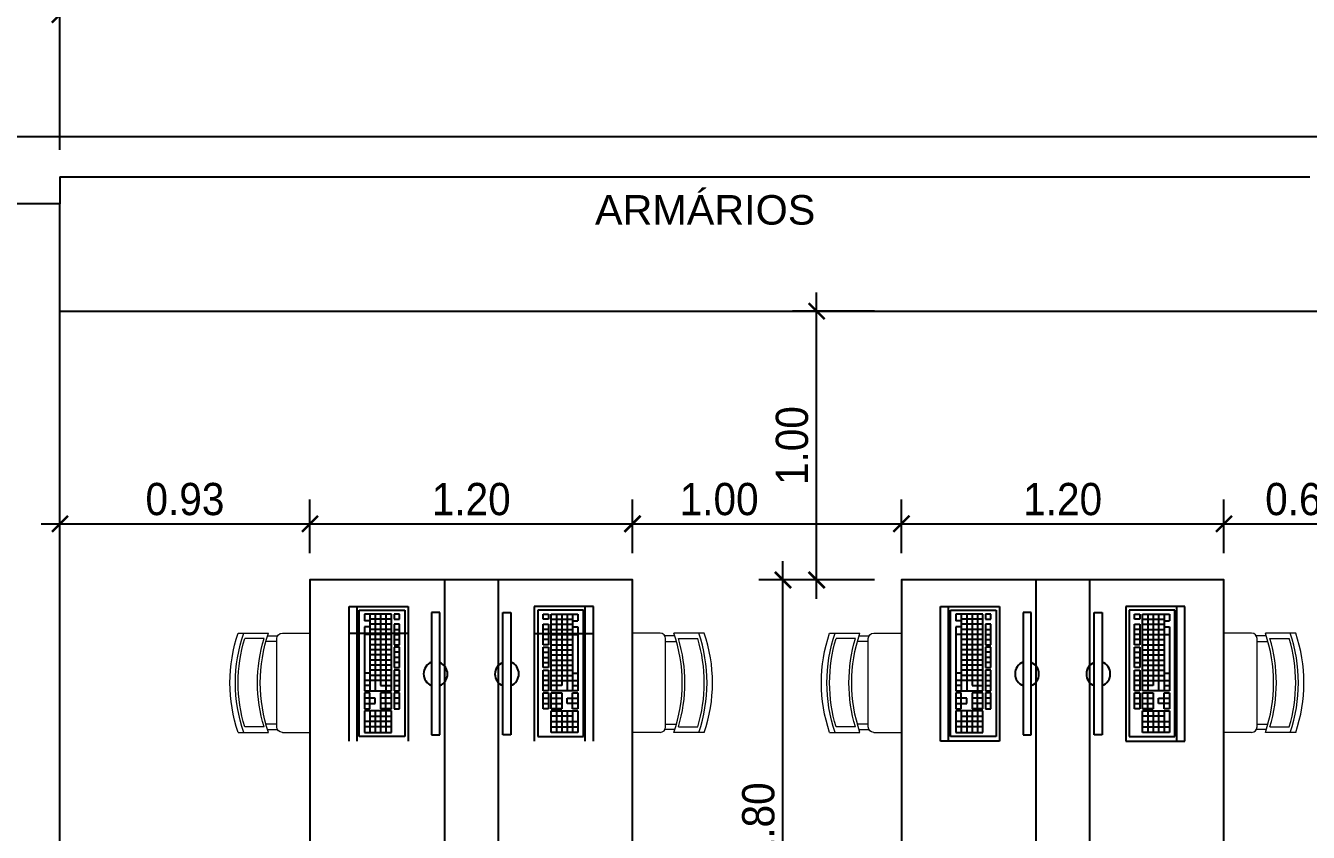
# Model space of a CAD drawing. Header units: millimetres. Extents: x 7034 to 7235, y -465 to -380.
# Drawn here: x 7116.972 to 7121.743, y -387.586 to -384.584 of the extents above; entities that cross this region are included whole.
import ezdxf

# ---------------------------------------------------------------- set-up
doc = ezdxf.new("R2010")
doc.units = ezdxf.units.MM
doc.header["$LTSCALE"] = 0.005
doc.linetypes.add('CONTINUO', pattern=[0])
doc.layers.get('0').update_dxf_attribs({"linetype": 'CONTINUO'})
doc.layers.get('DEFPOINTS').update_dxf_attribs({"linetype": 'CONTINUO', "lineweight": 15})
for name, color, linetype in [('- COTAS', 12, 'Continuous'), ('0-COTAS', 12, 'Continuous'), ('ARQ_ALVENARIA', 6, 'Continuous'), ('ARQ_TXT_AMBIENTE', 3, 'Continuous'), ('NN_PISO', 8, 'Continuous')]:
    doc.layers.add(name, color=color, linetype=linetype)
doc.layers.add('0-LAYOUT', color=250, linetype='Continuous', lineweight=25)
doc.styles.add('ARQ', font='arial.ttf', dxfattribs={"width": 0.9})
doc.styles.get("Standard").update_dxf_attribs({"font": 'arial.ttf'})
doc.dimstyles.new('1-50', dxfattribs={"dimtxt": 0.12, "dimasz": 0.06, "dimexe": 0.09, "dimexo": 0.1, "dimgap": 0.03, "dimtad": 1, "dimzin": 0, "dimdsep": 46, "dimtxsty": 'ARQ', "dimblk": 'ARCHTICK', "dimcen": 0, "dimdle": 0.07, "dimclrd": 1, "dimclre": 1, "dimclrt": 7, "dimadec": 0, "dimazin": 0, "dimtm": 1e-09, "dimtfac": 1, "dimtofl": 0, "dimtmove": 2, "dimatfit": 3, "dimldrblk": 'ARCHTICK', "dimfxl": 1, "dimtolj": 1, "dimtzin": 0, "dimlwd": -1, "dimlwe": -1, "dimarcsym": 0})

# ---------------------------------------------------------------- blocks, each defined once
blk = doc.blocks.new('vafres')
at = {"lineweight": 13, "ltscale": 0.2}
for p, q in [((2157.847, 914.6481), (2157.847, 914.5352)), ((2158.2163, 914.6481), (2158.2163, 914.5352)), ((2157.8675, 914.5521), (2157.8675, 914.6239)), ((2158.1958, 914.5521), (2158.1958, 914.6239)), ((2157.8573, 914.5386), (2157.8573, 914.5017)), ((2157.8778, 914.5044), (2157.8778, 914.5455)), ((2158.1856, 914.5044), (2158.1856, 914.5448)), ((2158.2061, 914.5386), (2158.2061, 914.5017)), ((2158.1958, 914.5044), (2157.8675, 914.5044)), ((2157.847, 914.4839), (2157.847, 914.3813)), ((2158.2163, 914.4839), (2158.2163, 914.3813))]:
    blk.add_line(p, q, dxfattribs=at)
for centre, radius, start, end in [((2158.0317, 914.1094), 0.5694, 71.0753, 108.9246), ((2158.0317, 914.0889), 0.5694, 71.0753, 108.9246), ((2158.0317, 914.0787), 0.5694, 73.2016, 106.7984), ((2158.0317, 914.0787), 0.5694, 73.2016, 106.7984), ((2158.0317, 913.9966), 0.5694, 71.0753, 108.9246), ((2158.0317, 914.0069), 0.5694, 73.2016, 106.7984), ((2157.8675, 914.4839), 0.0205, 90, 180), ((2158.1958, 914.4839), 0.0205, 360, 90)]:
    blk.add_arc(centre, radius, start, end, dxfattribs=at)
blk = doc.blocks.new('_ArchTick')
at = {"color": 0, "linetype": 'ByBlock', "const_width": 0.15}
blk.add_lwpolyline([(-0.5, -0.5), (0.5, 0.5)], dxfattribs=at)
blk = doc.blocks.new('*D9')
at = {"layer": '0-COTAS', "color": 1, "transparency": 16777216}
for p, q in [((7117.0993, -385.0469), (7117.0993, -384.4529)), ((7122.1793, -384.8969), (7122.1793, -384.4529)), ((7117.0293, -384.5429), (7122.2493, -384.5429))]:
    blk.add_line(p, q, dxfattribs=at)
at = {"layer": 'DEFPOINTS', "color": 0, "transparency": 16777216}
for p in [(7122.1793, -384.5429), (7122.1793, -384.9969), (7117.0993, -385.1469)]:
    blk.add_point(p, dxfattribs=at)
at = {"layer": '0-COTAS', "color": 1, "transparency": 16777216, "xscale": 0.06, "yscale": 0.06, "zscale": 0.06, "rotation": 180}
blk.add_blockref('_ArchTick', (7117.0993, -384.5429), dxfattribs=at)
at = {"layer": '0-COTAS', "color": 1, "transparency": 16777216, "xscale": 0.06, "yscale": 0.06, "zscale": 0.06}
blk.add_blockref('_ArchTick', (7122.1793, -384.5429), dxfattribs=at)
at = {"layer": '0-COTAS', "color": 7, "transparency": 16777216, "insert": (7119.6393, -384.4516), "char_height": 0.12, "attachment_point": 5, "style": 'ARQ'}
blk.add_mtext('\\A1;5.08', dxfattribs=at)
blk = doc.blocks.new('*D49')
at = {"layer": '0-COTAS', "color": 1, "transparency": 16777216}
for p, q in [((7116.7593, -384.8969), (7116.7593, -384.4529)), ((7117.0993, -384.8969), (7117.0993, -384.4529)), ((7117.1693, -384.5429), (7116.6893, -384.5429))]:
    blk.add_line(p, q, dxfattribs=at)
at = {"layer": 'DEFPOINTS', "color": 0, "transparency": 16777216}
for p in [(7116.7593, -384.5429), (7116.7593, -384.9969), (7117.0993, -384.9969)]:
    blk.add_point(p, dxfattribs=at)
at = {"layer": '0-COTAS', "color": 1, "transparency": 16777216, "xscale": 0.06, "yscale": 0.06, "zscale": 0.06, "rotation": 180}
blk.add_blockref('_ArchTick', (7116.7593, -384.5429), dxfattribs=at)
at = {"layer": '0-COTAS', "color": 1, "transparency": 16777216, "xscale": 0.06, "yscale": 0.06, "zscale": 0.06}
blk.add_blockref('_ArchTick', (7117.0993, -384.5429), dxfattribs=at)
at = {"layer": '0-COTAS', "color": 7, "transparency": 16777216, "insert": (7116.9293, -384.3519), "char_height": 0.12, "attachment_point": 5, "style": 'ARQ'}
blk.add_mtext('\\A1;0.34', dxfattribs=at)
blk = doc.blocks.new('*D57')
at = {"layer": '0-COTAS', "color": 1, "transparency": 16777216}
for p, q in [((7105.9493, -384.8969), (7105.9493, -384.0322)), ((7122.1793, -384.8969), (7122.1793, -384.0322)), ((7105.8793, -384.1222), (7122.2493, -384.1222))]:
    blk.add_line(p, q, dxfattribs=at)
at = {"layer": 'DEFPOINTS', "color": 0, "transparency": 16777216}
for p in [(7122.1793, -384.1222), (7105.9493, -384.9969), (7122.1793, -384.9969)]:
    blk.add_point(p, dxfattribs=at)
at = {"layer": '0-COTAS', "color": 1, "transparency": 16777216, "xscale": 0.06, "yscale": 0.06, "zscale": 0.06, "rotation": 180}
blk.add_blockref('_ArchTick', (7105.9493, -384.1222), dxfattribs=at)
at = {"layer": '0-COTAS', "color": 1, "transparency": 16777216, "xscale": 0.06, "yscale": 0.06, "zscale": 0.06}
blk.add_blockref('_ArchTick', (7122.1793, -384.1222), dxfattribs=at)
at = {"layer": '0-COTAS', "color": 7, "transparency": 16777216, "insert": (7114.0643, -384.0309), "char_height": 0.12, "attachment_point": 5, "style": 'ARQ'}
blk.add_mtext('\\A1;16.23', dxfattribs=at)
blk = doc.blocks.new('*D203')
at = {"layer": '- COTAS', "color": 1, "transparency": 16777216}
for p, q in [((7117.0993, -386.5469), (7117.0993, -386.3479)), ((7118.0293, -386.5469), (7118.0293, -386.3479)), ((7117.0293, -386.4379), (7118.0993, -386.4379))]:
    blk.add_line(p, q, dxfattribs=at)
at = {"layer": 'DEFPOINTS', "color": 0, "transparency": 16777216}
for p in [(7118.0293, -386.4379), (7117.0993, -386.6469), (7118.0293, -386.6469)]:
    blk.add_point(p, dxfattribs=at)
at = {"layer": '- COTAS', "color": 1, "transparency": 16777216, "xscale": 0.06, "yscale": 0.06, "zscale": 0.06, "rotation": 180}
blk.add_blockref('_ArchTick', (7117.0993, -386.4379), dxfattribs=at)
at = {"layer": '- COTAS', "color": 1, "transparency": 16777216, "xscale": 0.06, "yscale": 0.06, "zscale": 0.06}
blk.add_blockref('_ArchTick', (7118.0293, -386.4379), dxfattribs=at)
at = {"layer": '- COTAS', "color": 7, "transparency": 16777216, "insert": (7117.5643, -386.3466), "char_height": 0.12, "attachment_point": 5, "style": 'ARQ'}
blk.add_mtext('\\A1;0.93', dxfattribs=at)
blk = doc.blocks.new('*D204')
at = {"layer": '- COTAS', "color": 1, "transparency": 16777216}
for p, q in [((7118.0293, -386.5469), (7118.0293, -386.3479)), ((7119.2293, -386.5469), (7119.2293, -386.3479)), ((7117.9593, -386.4379), (7119.2993, -386.4379))]:
    blk.add_line(p, q, dxfattribs=at)
at = {"layer": 'DEFPOINTS', "color": 0, "transparency": 16777216}
for p in [(7119.2293, -386.4379), (7118.0293, -386.6469), (7119.2293, -386.6469)]:
    blk.add_point(p, dxfattribs=at)
at = {"layer": '- COTAS', "color": 1, "transparency": 16777216, "xscale": 0.06, "yscale": 0.06, "zscale": 0.06, "rotation": 180}
blk.add_blockref('_ArchTick', (7118.0293, -386.4379), dxfattribs=at)
at = {"layer": '- COTAS', "color": 1, "transparency": 16777216, "xscale": 0.06, "yscale": 0.06, "zscale": 0.06}
blk.add_blockref('_ArchTick', (7119.2293, -386.4379), dxfattribs=at)
at = {"layer": '- COTAS', "color": 7, "transparency": 16777216, "insert": (7118.6293, -386.3467), "char_height": 0.12, "attachment_point": 5, "style": 'ARQ'}
blk.add_mtext('\\A1;1.20', dxfattribs=at)
blk = doc.blocks.new('*D205')
at = {"layer": '- COTAS', "color": 1, "transparency": 16777216}
for p, q in [((7119.2293, -386.5469), (7119.2293, -386.3479)), ((7120.2293, -386.5469), (7120.2293, -386.3479)), ((7119.1593, -386.4379), (7120.2993, -386.4379))]:
    blk.add_line(p, q, dxfattribs=at)
at = {"layer": 'DEFPOINTS', "color": 0, "transparency": 16777216}
for p in [(7120.2293, -386.4379), (7119.2293, -386.6469), (7120.2293, -386.6469)]:
    blk.add_point(p, dxfattribs=at)
at = {"layer": '- COTAS', "color": 1, "transparency": 16777216, "xscale": 0.06, "yscale": 0.06, "zscale": 0.06, "rotation": 180}
blk.add_blockref('_ArchTick', (7119.2293, -386.4379), dxfattribs=at)
at = {"layer": '- COTAS', "color": 1, "transparency": 16777216, "xscale": 0.06, "yscale": 0.06, "zscale": 0.06}
blk.add_blockref('_ArchTick', (7120.2293, -386.4379), dxfattribs=at)
at = {"layer": '- COTAS', "color": 7, "transparency": 16777216, "insert": (7119.5515, -386.3467), "char_height": 0.12, "attachment_point": 5, "style": 'ARQ'}
blk.add_mtext('\\A1;1.00', dxfattribs=at)
blk = doc.blocks.new('*D206')
at = {"layer": '- COTAS', "color": 1, "transparency": 16777216}
for p, q in [((7120.2293, -386.5469), (7120.2293, -386.3479)), ((7121.4293, -386.5469), (7121.4293, -386.3479)), ((7120.1593, -386.4379), (7121.4993, -386.4379))]:
    blk.add_line(p, q, dxfattribs=at)
at = {"layer": 'DEFPOINTS', "color": 0, "transparency": 16777216}
for p in [(7121.4293, -386.4379), (7120.2293, -386.6469), (7121.4293, -386.6469)]:
    blk.add_point(p, dxfattribs=at)
at = {"layer": '- COTAS', "color": 1, "transparency": 16777216, "xscale": 0.06, "yscale": 0.06, "zscale": 0.06, "rotation": 180}
blk.add_blockref('_ArchTick', (7120.2293, -386.4379), dxfattribs=at)
at = {"layer": '- COTAS', "color": 1, "transparency": 16777216, "xscale": 0.06, "yscale": 0.06, "zscale": 0.06}
blk.add_blockref('_ArchTick', (7121.4293, -386.4379), dxfattribs=at)
at = {"layer": '- COTAS', "color": 7, "transparency": 16777216, "insert": (7120.8293, -386.3467), "char_height": 0.12, "attachment_point": 5, "style": 'ARQ'}
blk.add_mtext('\\A1;1.20', dxfattribs=at)
blk = doc.blocks.new('*D207')
at = {"layer": '- COTAS', "color": 1, "transparency": 16777216}
for p, q in [((7121.4293, -386.5469), (7121.4293, -386.3479)), ((7122.0293, -386.5469), (7122.0293, -386.3479)), ((7121.3593, -386.4379), (7122.0993, -386.4379))]:
    blk.add_line(p, q, dxfattribs=at)
at = {"layer": 'DEFPOINTS', "color": 0, "transparency": 16777216}
for p in [(7122.0293, -386.4379), (7121.4293, -386.6469), (7122.0293, -386.6469)]:
    blk.add_point(p, dxfattribs=at)
at = {"layer": '- COTAS', "color": 1, "transparency": 16777216, "xscale": 0.06, "yscale": 0.06, "zscale": 0.06, "rotation": 180}
blk.add_blockref('_ArchTick', (7121.4293, -386.4379), dxfattribs=at)
at = {"layer": '- COTAS', "color": 1, "transparency": 16777216, "xscale": 0.06, "yscale": 0.06, "zscale": 0.06}
blk.add_blockref('_ArchTick', (7122.0293, -386.4379), dxfattribs=at)
at = {"layer": '- COTAS', "color": 7, "transparency": 16777216, "insert": (7121.7293, -386.3467), "char_height": 0.12, "attachment_point": 5, "style": 'ARQ'}
blk.add_mtext('\\A1;0.60', dxfattribs=at)
blk = doc.blocks.new('*D242')
at = {"layer": 'DEFPOINTS', "color": 0, "transparency": 16777216}
for p in [(7119.7889, -386.6469), (7120.2293, -386.6469), (7120.2293, -388.4469)]:
    blk.add_point(p, dxfattribs=at)
at = {"layer": 'NN_PISO', "color": 1, "transparency": 16777216}
for p, q in [((7119.7889, -388.5169), (7119.7889, -386.5769)), ((7120.1293, -386.6469), (7119.6989, -386.6469)), ((7120.1293, -388.4469), (7119.6989, -388.4469))]:
    blk.add_line(p, q, dxfattribs=at)
at = {"layer": 'NN_PISO', "color": 1, "transparency": 16777216, "xscale": 0.06, "yscale": 0.06, "zscale": 0.06}
for p, rotation in [((7119.7889, -386.6469), 90), ((7119.7889, -388.4469), 270)]:
    blk.add_blockref('_ArchTick', p, dxfattribs=dict(at, rotation=rotation))
at = {"layer": 'NN_PISO', "color": 7, "transparency": 16777216, "insert": (7119.6977, -387.5469), "char_height": 0.12, "attachment_point": 5, "rotation": 90, "style": 'ARQ'}
blk.add_mtext('\\A1;1.80', dxfattribs=at)
blk = doc.blocks.new('*D243')
at = {"layer": 'DEFPOINTS', "color": 0, "transparency": 16777216}
for p in [(7119.9141, -385.6469), (7120.2293, -385.6469), (7120.2293, -386.6469)]:
    blk.add_point(p, dxfattribs=at)
at = {"layer": 'NN_PISO', "color": 1, "transparency": 16777216}
for p, q in [((7119.9141, -386.7169), (7119.9141, -385.5769)), ((7120.1293, -385.6469), (7119.8241, -385.6469)), ((7120.1293, -386.6469), (7119.8241, -386.6469))]:
    blk.add_line(p, q, dxfattribs=at)
at = {"layer": 'NN_PISO', "color": 1, "transparency": 16777216, "xscale": 0.06, "yscale": 0.06, "zscale": 0.06}
for p, rotation in [((7119.9141, -385.6469), 90), ((7119.9141, -386.6469), 270)]:
    blk.add_blockref('_ArchTick', p, dxfattribs=dict(at, rotation=rotation))
at = {"layer": 'NN_PISO', "color": 7, "transparency": 16777216, "insert": (7119.8229, -386.1469), "char_height": 0.12, "attachment_point": 5, "rotation": 90, "style": 'ARQ'}
blk.add_mtext('\\A1;1.00', dxfattribs=at)

msp = doc.modelspace()

# ---------------------------------------------------------------- linework, layer by layer
at = {"layer": '0-LAYOUT'}
for p, q in [((7117.0993, -387.9469), (7117.0993, -385.2469)), ((7117.0993, -385.6469), (7122.0293, -385.6469)), ((7118.5293, -386.6469), (7118.5293, -390.4469)), ((7118.7293, -386.6469), (7118.7293, -390.4469)), ((7120.7293, -386.6469), (7120.7293, -390.4469)), ((7120.9293, -386.6469), (7120.9293, -390.4469)), ((7118.1749, -387.2463), (7118.1749, -386.7463)), ((7118.1749, -386.7463), (7118.2049, -386.7463)), ((7118.2049, -386.7463), (7118.3949, -386.7463)), ((7118.2049, -387.2463), (7118.2049, -386.7463)), ((7118.2122, -386.759), (7118.3822, -386.759)), ((7118.2122, -387.229), (7118.2122, -386.759)), ((7118.3822, -386.759), (7118.3822, -387.229)), ((7118.3949, -386.7463), (7118.3949, -387.2463)), ((7118.482, -386.7686), (7118.482, -387.2238)), ((7118.512, -386.7686), (7118.482, -386.7686)), ((7118.512, -387.2238), (7118.512, -386.7686)), ((7118.7466, -387.2238), (7118.7466, -386.7686)), ((7118.7466, -386.7686), (7118.7766, -386.7686)), ((7118.7766, -386.7686), (7118.7766, -387.2238)), ((7118.8637, -386.7463), (7118.8637, -387.2463)), ((7119.0537, -386.7463), (7118.8637, -386.7463)), ((7118.8764, -386.759), (7118.8764, -387.229)), ((7119.0464, -386.759), (7118.8764, -386.759)), ((7119.0464, -387.229), (7119.0464, -386.759)), ((7119.0537, -387.2463), (7119.0537, -386.7463)), ((7119.0837, -386.7463), (7119.0537, -386.7463)), ((7119.0837, -387.2463), (7119.0837, -386.7463)), ((7120.3749, -387.2463), (7120.3749, -386.7463)), ((7120.3749, -386.7463), (7120.4049, -386.7463)), ((7120.4049, -386.7463), (7120.5949, -386.7463)), ((7120.4049, -387.2463), (7120.4049, -386.7463)), ((7120.4122, -386.759), (7120.5822, -386.759)), ((7120.4122, -387.229), (7120.4122, -386.759)), ((7120.5822, -386.759), (7120.5822, -387.229)), ((7120.5949, -386.7463), (7120.5949, -387.2463)), ((7120.682, -386.7686), (7120.682, -387.2238)), ((7120.712, -386.7686), (7120.682, -386.7686)), ((7120.712, -387.2238), (7120.712, -386.7686)), ((7120.9466, -387.2238), (7120.9466, -386.7686)), ((7120.9466, -386.7686), (7120.9766, -386.7686)), ((7120.9766, -386.7686), (7120.9766, -387.2238)), ((7121.0637, -386.7463), (7121.0637, -387.2463)), ((7121.2537, -386.7463), (7121.0637, -386.7463)), ((7121.0764, -386.759), (7121.0764, -387.229)), ((7121.2464, -386.759), (7121.0764, -386.759)), ((7121.2464, -387.229), (7121.2464, -386.759)), ((7121.2537, -387.2463), (7121.2537, -386.7463)), ((7121.2837, -386.7463), (7121.2537, -386.7463)), ((7121.2837, -387.2463), (7121.2837, -386.7463)), ((7118.2322, -386.774), (7118.2322, -386.7985)), ((7118.3322, -386.774), (7118.2322, -386.774)), ((7118.2522, -386.7985), (7118.2322, -386.7985)), ((7118.2522, -386.774), (7118.2522, -387.059)), ((7118.3322, -386.793), (7118.2522, -386.793)), ((7118.3322, -386.812), (7118.2522, -386.812)), ((7118.2722, -386.774), (7118.2722, -387.059)), ((7118.2922, -386.774), (7118.2922, -387.04)), ((7118.3122, -386.774), (7118.3122, -387.059)), ((7118.3322, -387.059), (7118.3322, -386.774)), ((7118.3422, -386.774), (7118.3422, -386.793)), ((7118.3622, -386.774), (7118.3422, -386.774)), ((7118.3422, -386.793), (7118.3622, -386.793)), ((7118.3422, -386.812), (7118.3422, -386.888)), ((7118.3622, -386.812), (7118.3422, -386.812)), ((7118.3622, -386.793), (7118.3622, -386.774)), ((7118.3622, -386.888), (7118.3622, -386.812)), ((7118.8964, -386.793), (7118.8964, -386.774)), ((7118.8964, -386.774), (7118.9164, -386.774)), ((7118.9164, -386.793), (7118.8964, -386.793)), ((7118.8964, -386.888), (7118.8964, -386.812)), ((7118.8964, -386.812), (7118.9164, -386.812)), ((7118.9164, -386.774), (7118.9164, -386.793)), ((7118.9164, -386.812), (7118.9164, -386.888)), ((7118.9264, -387.059), (7118.9264, -386.774)), ((7118.9264, -386.774), (7119.0264, -386.774)), ((7118.9264, -386.793), (7119.0064, -386.793)), ((7118.9264, -386.812), (7119.0064, -386.812)), ((7118.9464, -386.774), (7118.9464, -387.059)), ((7118.9664, -386.774), (7118.9664, -387.04)), ((7118.9864, -386.774), (7118.9864, -387.059)), ((7119.0064, -386.774), (7119.0064, -387.059)), ((7119.0064, -386.7985), (7119.0264, -386.7985)), ((7119.0264, -386.774), (7119.0264, -386.7985)), ((7120.4322, -386.774), (7120.4322, -386.7985)), ((7120.5322, -386.774), (7120.4322, -386.774)), ((7120.4522, -386.7985), (7120.4322, -386.7985)), ((7120.4522, -386.774), (7120.4522, -387.059)), ((7120.5322, -386.793), (7120.4522, -386.793)), ((7120.5322, -386.812), (7120.4522, -386.812)), ((7120.4722, -386.774), (7120.4722, -387.059)), ((7120.4922, -386.774), (7120.4922, -387.04)), ((7120.5122, -386.774), (7120.5122, -387.059)), ((7120.5322, -387.059), (7120.5322, -386.774)), ((7120.5422, -386.774), (7120.5422, -386.793)), ((7120.5622, -386.774), (7120.5422, -386.774)), ((7120.5422, -386.793), (7120.5622, -386.793)), ((7120.5422, -386.812), (7120.5422, -386.888)), ((7120.5622, -386.812), (7120.5422, -386.812)), ((7120.5622, -386.793), (7120.5622, -386.774)), ((7120.5622, -386.888), (7120.5622, -386.812)), ((7121.0964, -386.793), (7121.0964, -386.774)), ((7121.0964, -386.774), (7121.1164, -386.774)), ((7121.1164, -386.793), (7121.0964, -386.793)), ((7121.0964, -386.888), (7121.0964, -386.812)), ((7121.0964, -386.812), (7121.1164, -386.812)), ((7121.1164, -386.774), (7121.1164, -386.793)), ((7121.1164, -386.812), (7121.1164, -386.888)), ((7121.1264, -387.059), (7121.1264, -386.774)), ((7121.1264, -386.774), (7121.2264, -386.774)), ((7121.1264, -386.793), (7121.2064, -386.793)), ((7121.1264, -386.812), (7121.2064, -386.812)), ((7121.1464, -386.774), (7121.1464, -387.059)), ((7121.1664, -386.774), (7121.1664, -387.04)), ((7121.1864, -386.774), (7121.1864, -387.059)), ((7121.2064, -386.774), (7121.2064, -387.059)), ((7121.2064, -386.7985), (7121.2264, -386.7985)), ((7121.2264, -386.774), (7121.2264, -386.7985)), ((7118.2049, -386.8463), (7118.1749, -386.8463)), ((7118.3949, -386.8463), (7118.2049, -386.8463)), ((7118.2522, -386.8209), (7118.2322, -386.8209)), ((7118.2322, -386.8209), (7118.2322, -387.059)), ((7118.3322, -386.85), (7118.2322, -386.85)), ((7118.3322, -386.831), (7118.2522, -386.831)), ((7118.3422, -386.831), (7118.3622, -386.831)), ((7118.3422, -386.85), (7118.3622, -386.85)), ((7118.8637, -386.8463), (7119.0537, -386.8463)), ((7118.9164, -386.831), (7118.8964, -386.831)), ((7118.9164, -386.85), (7118.8964, -386.85)), ((7118.9264, -386.831), (7119.0064, -386.831)), ((7118.9264, -386.85), (7119.0264, -386.85)), ((7119.0064, -386.8209), (7119.0264, -386.8209)), ((7119.0264, -386.8209), (7119.0264, -387.059)), ((7119.0537, -386.8463), (7119.0837, -386.8463)), ((7120.4522, -386.8209), (7120.4322, -386.8209)), ((7120.4322, -386.8209), (7120.4322, -387.059)), ((7120.5322, -386.85), (7120.4322, -386.85)), ((7120.5322, -386.831), (7120.4522, -386.831)), ((7120.5422, -386.831), (7120.5622, -386.831)), ((7120.5422, -386.85), (7120.5622, -386.85)), ((7121.1164, -386.831), (7121.0964, -386.831)), ((7121.1164, -386.85), (7121.0964, -386.85)), ((7121.1264, -386.831), (7121.2064, -386.831)), ((7121.1264, -386.85), (7121.2264, -386.85)), ((7121.2064, -386.8209), (7121.2264, -386.8209)), ((7121.2264, -386.8209), (7121.2264, -387.059)), ((7118.3322, -386.869), (7118.2522, -386.869)), ((7118.3322, -386.888), (7118.2522, -386.888)), ((7118.3322, -386.907), (7118.2522, -386.907)), ((7118.3422, -386.869), (7118.3622, -386.869)), ((7118.3422, -386.888), (7118.3622, -386.888)), ((7118.3422, -386.8971), (7118.3422, -386.9731)), ((7118.3622, -386.8971), (7118.3422, -386.8971)), ((7118.3622, -386.9731), (7118.3622, -386.8971)), ((7118.9164, -386.869), (7118.8964, -386.869)), ((7118.9164, -386.888), (7118.8964, -386.888)), ((7118.8964, -386.9731), (7118.8964, -386.8971)), ((7118.8964, -386.8971), (7118.9164, -386.8971)), ((7118.9164, -386.8971), (7118.9164, -386.9731)), ((7118.9264, -386.869), (7119.0064, -386.869)), ((7118.9264, -386.888), (7119.0064, -386.888)), ((7118.9264, -386.907), (7119.0064, -386.907)), ((7120.5322, -386.869), (7120.4522, -386.869)), ((7120.5322, -386.888), (7120.4522, -386.888)), ((7120.5322, -386.907), (7120.4522, -386.907)), ((7120.5422, -386.869), (7120.5622, -386.869)), ((7120.5422, -386.888), (7120.5622, -386.888)), ((7120.5422, -386.8971), (7120.5422, -386.9731)), ((7120.5622, -386.8971), (7120.5422, -386.8971)), ((7120.5622, -386.9731), (7120.5622, -386.8971)), ((7121.1164, -386.869), (7121.0964, -386.869)), ((7121.1164, -386.888), (7121.0964, -386.888)), ((7121.0964, -386.9731), (7121.0964, -386.8971)), ((7121.0964, -386.8971), (7121.1164, -386.8971)), ((7121.1164, -386.8971), (7121.1164, -386.9731)), ((7121.1264, -386.869), (7121.2064, -386.869)), ((7121.1264, -386.888), (7121.2064, -386.888)), ((7121.1264, -386.907), (7121.2064, -386.907)), ((7118.3322, -386.926), (7118.2522, -386.926)), ((7118.3322, -386.945), (7118.2522, -386.945)), ((7118.3622, -386.9161), (7118.3422, -386.9161)), ((7118.3622, -386.9351), (7118.3422, -386.9351)), ((7118.3622, -386.9541), (7118.3422, -386.9541)), ((7118.8964, -386.9161), (7118.9164, -386.9161)), ((7118.8964, -386.9351), (7118.9164, -386.9351)), ((7118.8964, -386.9541), (7118.9164, -386.9541)), ((7118.9264, -386.926), (7119.0064, -386.926)), ((7118.9264, -386.945), (7119.0064, -386.945)), ((7120.5322, -386.926), (7120.4522, -386.926)), ((7120.5322, -386.945), (7120.4522, -386.945)), ((7120.5622, -386.9161), (7120.5422, -386.9161)), ((7120.5622, -386.9351), (7120.5422, -386.9351)), ((7120.5622, -386.9541), (7120.5422, -386.9541)), ((7121.0964, -386.9161), (7121.1164, -386.9161)), ((7121.0964, -386.9351), (7121.1164, -386.9351)), ((7121.0964, -386.9541), (7121.1164, -386.9541)), ((7121.1264, -386.926), (7121.2064, -386.926)), ((7121.1264, -386.945), (7121.2064, -386.945)), ((7118.2522, -386.9939), (7118.2322, -386.9939)), ((7118.3322, -386.964), (7118.2522, -386.964)), ((7118.3322, -386.983), (7118.2522, -386.983)), ((7118.3322, -387.002), (7118.2522, -387.002)), ((7118.3422, -386.9731), (7118.3622, -386.9731)), ((7118.3422, -386.983), (7118.3422, -387.059)), ((7118.3622, -386.983), (7118.3422, -386.983)), ((7118.3622, -387.002), (7118.3422, -387.002)), ((7118.3622, -387.059), (7118.3622, -386.983)), ((7118.9164, -386.9731), (7118.8964, -386.9731)), ((7118.8964, -387.059), (7118.8964, -386.983)), ((7118.8964, -386.983), (7118.9164, -386.983)), ((7118.8964, -387.002), (7118.9164, -387.002)), ((7118.9164, -386.983), (7118.9164, -387.059)), ((7118.9264, -386.964), (7119.0064, -386.964)), ((7118.9264, -386.983), (7119.0064, -386.983)), ((7118.9264, -387.002), (7119.0064, -387.002)), ((7119.0064, -386.9939), (7119.0264, -386.9939)), ((7120.4522, -386.9939), (7120.4322, -386.9939)), ((7120.5322, -386.964), (7120.4522, -386.964)), ((7120.5322, -386.983), (7120.4522, -386.983)), ((7120.5322, -387.002), (7120.4522, -387.002)), ((7120.5422, -386.9731), (7120.5622, -386.9731)), ((7120.5422, -386.983), (7120.5422, -387.059)), ((7120.5622, -386.983), (7120.5422, -386.983)), ((7120.5622, -387.002), (7120.5422, -387.002)), ((7120.5622, -387.059), (7120.5622, -386.983)), ((7121.1164, -386.9731), (7121.0964, -386.9731)), ((7121.0964, -387.059), (7121.0964, -386.983)), ((7121.0964, -386.983), (7121.1164, -386.983)), ((7121.0964, -387.002), (7121.1164, -387.002)), ((7121.1164, -386.983), (7121.1164, -387.059)), ((7121.1264, -386.964), (7121.2064, -386.964)), ((7121.1264, -386.983), (7121.2064, -386.983)), ((7121.1264, -387.002), (7121.2064, -387.002)), ((7121.2064, -386.9939), (7121.2264, -386.9939)), ((7118.3322, -387.021), (7118.2322, -387.021)), ((7118.2522, -387.04), (7118.2322, -387.04)), ((7118.2922, -387.04), (7118.3322, -387.04)), ((7118.3422, -387.021), (7118.3622, -387.021)), ((7118.3422, -387.04), (7118.3622, -387.04)), ((7118.9164, -387.021), (7118.8964, -387.021)), ((7118.9164, -387.04), (7118.8964, -387.04)), ((7118.9264, -387.021), (7119.0264, -387.021)), ((7118.9664, -387.04), (7118.9264, -387.04)), ((7119.0064, -387.04), (7119.0264, -387.04)), ((7120.5322, -387.021), (7120.4322, -387.021)), ((7120.4522, -387.04), (7120.4322, -387.04)), ((7120.4922, -387.04), (7120.5322, -387.04)), ((7120.5422, -387.021), (7120.5622, -387.021)), ((7120.5422, -387.04), (7120.5622, -387.04)), ((7121.1164, -387.021), (7121.0964, -387.021)), ((7121.1164, -387.04), (7121.0964, -387.04)), ((7121.1264, -387.021), (7121.2264, -387.021)), ((7121.1664, -387.04), (7121.1264, -387.04)), ((7121.2064, -387.04), (7121.2264, -387.04)), ((7118.2322, -387.059), (7118.3322, -387.059)), ((7118.2322, -387.0665), (7118.2322, -387.1265)), ((7118.2522, -387.0665), (7118.2322, -387.0665)), ((7118.2722, -387.0865), (7118.2322, -387.0865)), ((7118.2522, -387.1265), (7118.2522, -387.0665)), ((7118.2722, -387.1065), (7118.2722, -387.0865)), ((7118.2922, -387.0665), (7118.2922, -387.1265)), ((7118.3322, -387.0665), (7118.2922, -387.0665)), ((7118.3322, -387.0865), (7118.2922, -387.0865)), ((7118.3122, -387.1265), (7118.3122, -387.0665)), ((7118.3322, -387.1265), (7118.3322, -387.0665)), ((7118.3422, -387.059), (7118.3622, -387.059)), ((7118.3422, -387.0665), (7118.3422, -387.1265)), ((7118.3622, -387.0665), (7118.3422, -387.0665)), ((7118.3622, -387.0865), (7118.3422, -387.0865)), ((7118.3622, -387.1265), (7118.3622, -387.0665)), ((7118.9164, -387.059), (7118.8964, -387.059)), ((7118.8964, -387.1265), (7118.8964, -387.0665)), ((7118.8964, -387.0665), (7118.9164, -387.0665)), ((7118.8964, -387.0865), (7118.9164, -387.0865)), ((7118.9164, -387.0665), (7118.9164, -387.1265)), ((7119.0264, -387.059), (7118.9264, -387.059)), ((7118.9264, -387.1265), (7118.9264, -387.0665)), ((7118.9264, -387.0665), (7118.9664, -387.0665)), ((7118.9264, -387.0865), (7118.9664, -387.0865)), ((7118.9464, -387.1265), (7118.9464, -387.0665)), ((7118.9664, -387.0665), (7118.9664, -387.1265)), ((7118.9864, -387.1065), (7118.9864, -387.0865)), ((7118.9864, -387.0865), (7119.0264, -387.0865)), ((7119.0064, -387.0665), (7119.0264, -387.0665)), ((7119.0064, -387.1265), (7119.0064, -387.0665)), ((7119.0264, -387.0665), (7119.0264, -387.1265)), ((7120.4322, -387.059), (7120.5322, -387.059)), ((7120.4322, -387.0665), (7120.4322, -387.1265)), ((7120.4522, -387.0665), (7120.4322, -387.0665)), ((7120.4722, -387.0865), (7120.4322, -387.0865)), ((7120.4522, -387.1265), (7120.4522, -387.0665)), ((7120.4722, -387.1065), (7120.4722, -387.0865)), ((7120.4922, -387.0665), (7120.4922, -387.1265)), ((7120.5322, -387.0665), (7120.4922, -387.0665)), ((7120.5322, -387.0865), (7120.4922, -387.0865)), ((7120.5122, -387.1265), (7120.5122, -387.0665)), ((7120.5322, -387.1265), (7120.5322, -387.0665)), ((7120.5422, -387.059), (7120.5622, -387.059)), ((7120.5422, -387.0665), (7120.5422, -387.1265)), ((7120.5622, -387.0665), (7120.5422, -387.0665)), ((7120.5622, -387.0865), (7120.5422, -387.0865)), ((7120.5622, -387.1265), (7120.5622, -387.0665)), ((7121.1164, -387.059), (7121.0964, -387.059)), ((7121.0964, -387.1265), (7121.0964, -387.0665)), ((7121.0964, -387.0665), (7121.1164, -387.0665)), ((7121.0964, -387.0865), (7121.1164, -387.0865)), ((7121.1164, -387.0665), (7121.1164, -387.1265)), ((7121.2264, -387.059), (7121.1264, -387.059)), ((7121.1264, -387.1265), (7121.1264, -387.0665)), ((7121.1264, -387.0665), (7121.1664, -387.0665)), ((7121.1264, -387.0865), (7121.1664, -387.0865)), ((7121.1464, -387.1265), (7121.1464, -387.0665)), ((7121.1664, -387.0665), (7121.1664, -387.1265)), ((7121.1864, -387.1065), (7121.1864, -387.0865)), ((7121.1864, -387.0865), (7121.2264, -387.0865)), ((7121.2064, -387.0665), (7121.2264, -387.0665)), ((7121.2064, -387.1265), (7121.2064, -387.0665)), ((7121.2264, -387.0665), (7121.2264, -387.1265)), ((7118.2322, -387.1065), (7118.2722, -387.1065)), ((7118.2322, -387.1265), (7118.2522, -387.1265)), ((7118.2322, -387.134), (7118.2322, -387.214)), ((7118.3322, -387.134), (7118.2322, -387.134)), ((7118.2522, -387.134), (7118.2522, -387.214)), ((7118.2722, -387.134), (7118.2722, -387.214)), ((7118.3322, -387.1065), (7118.2922, -387.1065)), ((7118.2922, -387.1265), (7118.3322, -387.1265)), ((7118.3322, -387.1265), (7118.2922, -387.1265)), ((7118.2922, -387.134), (7118.2922, -387.214)), ((7118.3122, -387.134), (7118.3122, -387.214)), ((7118.3322, -387.214), (7118.3322, -387.134)), ((7118.3622, -387.1065), (7118.3422, -387.1065)), ((7118.3422, -387.1265), (7118.3622, -387.1265)), ((7118.8964, -387.1065), (7118.9164, -387.1065)), ((7118.9164, -387.1265), (7118.8964, -387.1265)), ((7118.9264, -387.1065), (7118.9664, -387.1065)), ((7118.9664, -387.1265), (7118.9264, -387.1265)), ((7118.9264, -387.1265), (7118.9664, -387.1265)), ((7118.9264, -387.214), (7118.9264, -387.134)), ((7118.9264, -387.134), (7119.0264, -387.134)), ((7118.9464, -387.134), (7118.9464, -387.214)), ((7118.9664, -387.134), (7118.9664, -387.214)), ((7119.0264, -387.1065), (7118.9864, -387.1065)), ((7118.9864, -387.134), (7118.9864, -387.214)), ((7119.0264, -387.1265), (7119.0064, -387.1265)), ((7119.0064, -387.134), (7119.0064, -387.214)), ((7119.0264, -387.134), (7119.0264, -387.214)), ((7120.4322, -387.1065), (7120.4722, -387.1065)), ((7120.4322, -387.1265), (7120.4522, -387.1265)), ((7120.4322, -387.134), (7120.4322, -387.214)), ((7120.5322, -387.134), (7120.4322, -387.134)), ((7120.4522, -387.134), (7120.4522, -387.214)), ((7120.4722, -387.134), (7120.4722, -387.214)), ((7120.5322, -387.1065), (7120.4922, -387.1065)), ((7120.4922, -387.1265), (7120.5322, -387.1265)), ((7120.5322, -387.1265), (7120.4922, -387.1265)), ((7120.4922, -387.134), (7120.4922, -387.214)), ((7120.5122, -387.134), (7120.5122, -387.214)), ((7120.5322, -387.214), (7120.5322, -387.134)), ((7120.5622, -387.1065), (7120.5422, -387.1065)), ((7120.5422, -387.1265), (7120.5622, -387.1265)), ((7121.0964, -387.1065), (7121.1164, -387.1065)), ((7121.1164, -387.1265), (7121.0964, -387.1265)), ((7121.1264, -387.1065), (7121.1664, -387.1065)), ((7121.1664, -387.1265), (7121.1264, -387.1265)), ((7121.1264, -387.1265), (7121.1664, -387.1265)), ((7121.1264, -387.214), (7121.1264, -387.134)), ((7121.1264, -387.134), (7121.2264, -387.134)), ((7121.1464, -387.134), (7121.1464, -387.214)), ((7121.1664, -387.134), (7121.1664, -387.214)), ((7121.2264, -387.1065), (7121.1864, -387.1065)), ((7121.1864, -387.134), (7121.1864, -387.214)), ((7121.2264, -387.1265), (7121.2064, -387.1265)), ((7121.2064, -387.134), (7121.2064, -387.214)), ((7121.2264, -387.134), (7121.2264, -387.214)), ((7118.3322, -387.174), (7118.2322, -387.174)), ((7118.3322, -387.194), (7118.2322, -387.194)), ((7118.2522, -387.154), (7118.3322, -387.154)), ((7119.0064, -387.154), (7118.9264, -387.154)), ((7118.9264, -387.174), (7119.0264, -387.174)), ((7118.9264, -387.194), (7119.0264, -387.194)), ((7120.5322, -387.174), (7120.4322, -387.174)), ((7120.5322, -387.194), (7120.4322, -387.194)), ((7120.4522, -387.154), (7120.5322, -387.154)), ((7121.2064, -387.154), (7121.1264, -387.154)), ((7121.1264, -387.174), (7121.2264, -387.174)), ((7121.1264, -387.194), (7121.2264, -387.194)), ((7118.3822, -387.229), (7118.2122, -387.229)), ((7118.2322, -387.214), (7118.3322, -387.214)), ((7118.482, -387.2238), (7118.512, -387.2238)), ((7118.7766, -387.2238), (7118.7466, -387.2238)), ((7118.8764, -387.229), (7119.0464, -387.229)), ((7119.0264, -387.214), (7118.9264, -387.214)), ((7120.5822, -387.229), (7120.4122, -387.229)), ((7120.4322, -387.214), (7120.5322, -387.214)), ((7120.682, -387.2238), (7120.712, -387.2238)), ((7120.9766, -387.2238), (7120.9466, -387.2238)), ((7121.0764, -387.229), (7121.2464, -387.229)), ((7121.2264, -387.214), (7121.1264, -387.214)), ((7120.4049, -387.2463), (7120.3749, -387.2463)), ((7120.5949, -387.2463), (7120.4049, -387.2463)), ((7121.0637, -387.2463), (7121.2537, -387.2463)), ((7121.2537, -387.2463), (7121.2837, -387.2463))]:
    msp.add_line(p, q, dxfattribs=at)
for points in [[(7118.0293, -388.4469), (7119.2293, -388.4469), (7119.2293, -386.6469), (7118.0293, -386.6469)], [(7120.2293, -388.4469), (7121.4293, -388.4469), (7121.4293, -386.6469), (7120.2293, -386.6469)]]:
    msp.add_lwpolyline(points, close=True, dxfattribs=at)
for centre, radius, start, end in [((7118.4988, -386.9963), 0.0468, 110.9733, 249.0267), ((7118.4949, -386.997), 0.0462, 291.7976, 68.2024), ((7118.7637, -386.997), 0.0462, 111.7976, 248.2024), ((7118.7598, -386.9963), 0.0468, 290.9733, 69.0267), ((7120.6988, -386.9963), 0.0468, 110.9733, 249.0267), ((7120.6949, -386.997), 0.0462, 291.7976, 68.2024), ((7120.9637, -386.997), 0.0462, 111.7976, 248.2024), ((7120.9598, -386.9963), 0.0468, 290.9733, 69.0267)]:
    msp.add_arc(centre, radius, start, end, dxfattribs=at)
at = {"layer": 'ARQ_ALVENARIA'}
for p, q in [((7105.9493, -384.9969), (7122.1793, -384.9969)), ((7117.0993, -385.1469), (7121.7493, -385.1469)), ((7117.0993, -385.1469), (7117.0993, -385.2469)), ((7117.0993, -385.2469), (7116.7593, -385.2469))]:
    msp.add_line(p, q, dxfattribs=at)

# ---------------------------------------------------------------- block references
at = {"layer": '0-LAYOUT', "xscale": -1, "rotation": 90}
for p in [(8032.4106, 1771.0022), (8034.6106, 1771.0022)]:
    msp.add_blockref('vafres', p, dxfattribs=at)
at = {"layer": '0-LAYOUT', "rotation": 270}
for p in [(6204.848, 1771.0022), (6207.048, 1771.0022)]:
    msp.add_blockref('vafres', p, dxfattribs=at)

# ---------------------------------------------------------------- texts
at = {"layer": 'ARQ_TXT_AMBIENTE', "insert": (7118.9189, -385.2147), "char_height": 0.11, "attachment_point": 1}
msp.add_mtext_dynamic_manual_height_columns('    ARMÁRIOS', width=2.72651, gutter_width=12.5, heights=[0], dxfattribs=at)

# ---------------------------------------------------------------- dimensions: what is measured, and where the dimension line sits
at = {"layer": '- COTAS'}
for base, p1, p2, picture, middle in [((7118.0293, -386.4379), (7117.0993, -386.6469), (7118.0293, -386.6469), '*D203', (7117.5643, -386.3466)), ((7119.2293, -386.4379), (7118.0293, -386.6469), (7119.2293, -386.6469), '*D204', (7118.6293, -386.3467)), ((7121.4293, -386.4379), (7120.2293, -386.6469), (7121.4293, -386.6469), '*D206', (7120.8293, -386.3467)), ((7122.0293, -386.4379), (7121.4293, -386.6469), (7122.0293, -386.6469), '*D207', (7121.7293, -386.3467))]:
    dim = msp.add_linear_dim(base=base, p1=p1, p2=p2, dimstyle='1-50', dxfattribs=at)
    dim.commit()
    dim.dimension.update_dxf_attribs({"geometry": picture, "text_midpoint": middle})
dim = msp.add_linear_dim(base=(7120.2293, -386.4379), p1=(7119.2293, -386.6469), p2=(7120.2293, -386.6469), dimstyle='1-50', dxfattribs=at)
dim.commit()
dim.dimension.update_dxf_attribs({"geometry": '*D205', "text_midpoint": (7119.5515, -386.3467), "dimtype": 160})
at = {"layer": '0-COTAS'}
for base, p1, picture, middle in [((7122.1793, -384.1222), (7105.9493, -384.9969), '*D57', (7114.0643, -384.0309)), ((7122.1793, -384.5429), (7117.0993, -385.1469), '*D9', (7119.6393, -384.4516))]:
    dim = msp.add_linear_dim(base=base, p1=p1, p2=(7122.1793, -384.9969), dimstyle='1-50', dxfattribs=at)
    dim.commit()
    dim.dimension.update_dxf_attribs({"geometry": picture, "text_midpoint": middle})
dim = msp.add_linear_dim(base=(7116.7593, -384.5429), p1=(7117.0993, -384.9969), p2=(7116.7593, -384.9969), dimstyle='1-50', dxfattribs=at)
dim.commit()
dim.dimension.update_dxf_attribs({"geometry": '*D49', "text_midpoint": (7116.9293, -384.3519), "dimtype": 160})
at = {"layer": 'NN_PISO'}
for base, p1, p2, picture, middle in [((7119.9141, -385.6469), (7120.2293, -386.6469), (7120.2293, -385.6469), '*D243', (7119.8229, -386.1469)), ((7119.7889, -386.6469), (7120.2293, -388.4469), (7120.2293, -386.6469), '*D242', (7119.6977, -387.5469))]:
    dim = msp.add_linear_dim(base=base, p1=p1, p2=p2, angle=90, dimstyle='1-50', dxfattribs=at)
    dim.commit()
    dim.dimension.update_dxf_attribs({"geometry": picture, "text_midpoint": middle})

doc.saveas('drawing.dxf')
